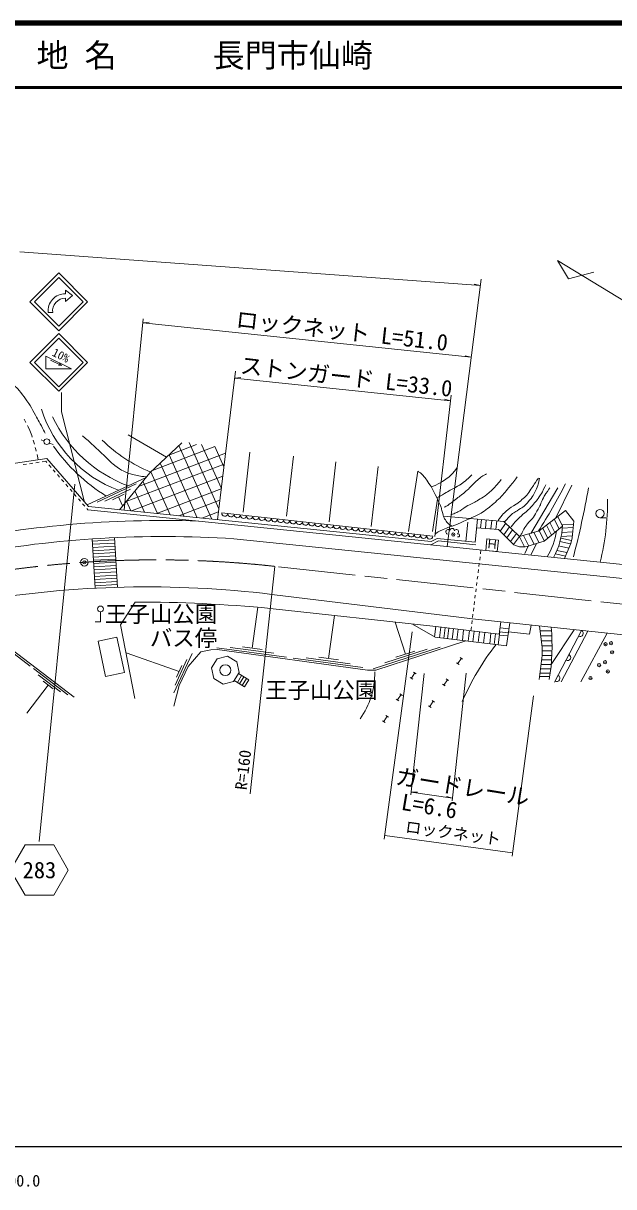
# Model space of a CAD drawing. Units: millimetres, scale not verified. Extents: x 40000 to 680000, y 20000 to 380000.
# Drawn here: x 368314 to 460361, y 198715 to 380000 of the extents above; entities that cross this region are included whole.
import ezdxf
from ezdxf.enums import TextEntityAlignment as Align

# ---------------------------------------------------------------- set-up
doc = ezdxf.new("R2010")
doc.units = ezdxf.units.MM
doc.header["$LTSCALE"] = 1000
doc.header["$PDMODE"] = 32
doc.header["$PDSIZE"] = 500
doc.linetypes.add('CHAIN', pattern=[18.5, 12, -1.5, 3.5, -1.5])
for name, color, linetype, lineweight in [('M-BGD', 7, 'Continuous', 13), ('M-BMK', 2, 'CHAIN', 13), ('M-STR-HTXT', 7, 'Continuous', 13), ('M-TTL', 2, 'Continuous', 140), ('M-TTL-BAND', 7, 'Continuous', 25), ('M-TTL-LINE', 7, 'Continuous', 50), ('M-TTL-TXT', 7, 'Continuous', 13), ('M-WORK', 1, 'Continuous', 13)]:
    doc.layers.add(name, color=color, linetype=linetype, lineweight=lineweight)
doc.styles.add('ＭＳ ゴシック', font='')
doc.styles.get('ＭＳ ゴシック').set_extended_font_data('MS Gothic')

msp = doc.modelspace()

# ---------------------------------------------------------------- linework, layer by layer
at = {"layer": 'M-BGD'}
for p, q in [((436608, 281059), (436060, 280223)), ((436407, 281191), (436809, 280927)), ((435859, 280354), (436261, 280091)), ((428618, 278062), (429022, 277802)), ((429361, 278773), (428820, 277932)), ((429159, 278903), (429563, 278643)), ((434423, 277707), (433875, 276871)), ((434223, 277839), (434624, 277575)), ((433674, 277002), (434076, 276739)), ((426463, 274691), (426866, 274432)), ((427206, 275402), (426664, 274561)), ((427004, 275532), (427407, 275272)), ((432238, 274355), (431690, 273518)), ((432038, 274486), (432439, 274223)), ((425050, 272031), (424509, 271190)), ((424848, 272161), (425252, 271902)), ((431489, 273650), (431891, 273387)), ((424307, 271320), (424710, 271061))]:
    msp.add_line(p, q, dxfattribs=at)
msp.add_circle((377851, 296015), 600, dxfattribs=at)
msp.add_point((377851, 296015), dxfattribs=at)
at = {"layer": 'M-BMK'}
msp.add_line((475224, 288037), (407516, 295380), dxfattribs=at)
msp.add_arc((389093, 128125), 168267, 83.71426, 99.81367, dxfattribs=at)
at = {"layer": 'M-STR-HTXT'}
for p, q in [((439575, 339158), (367755, 344399)), ((439698, 340127), (434411, 298473)), ((439575, 339158), (438614, 339364)), ((387013, 333945), (384044, 304123)), ((438153, 327954), (437199, 328191)), ((401402, 325818), (398601, 302635)), ((435025, 322078), (432447, 300030)), ((434918, 321169), (433964, 321405)), ((428926, 285176), (424591, 252892)), ((428745, 259774), (430793, 278661)), ((435184, 258869), (437338, 278729)), ((447877, 275208), (444521, 250216)), ((435227, 259264), (434282, 259533)), ((444593, 250752), (424662, 253428))]:
    msp.add_line(p, q, dxfattribs=at)
for points in [[(438153, 327954), (386952, 333339), (387932, 333421)], [(434918, 321169), (401268, 324707), (402248, 324790)], [(435227, 259264), (428788, 260169), (429770, 260218)]]:
    msp.add_lwpolyline(points, dxfattribs=at)
at = {"layer": 'M-TTL'}
msp.add_line((680000, 380000), (40000, 380000), dxfattribs=at)
at = {"layer": 'M-TTL-BAND'}
msp.add_line((40000, 205000), (579000, 205000), dxfattribs=at)
at = {"layer": 'M-TTL-LINE'}
msp.add_line((40000, 370000), (680000, 370000), dxfattribs=at)
at = {"layer": 'M-WORK'}
for p, q in [((374878, 338418), (374878, 337865)), ((374878, 338418), (376003, 337580)), ((376003, 337580), (374878, 336623)), ((374878, 337165), (374878, 336623)), ((372205, 334914), (372910, 334914)), ((372552, 327506), (374296, 326653)), ((374296, 326653), (373785, 326748)), ((374296, 326653), (373907, 326997)), ((368455, 318310), (368616, 318016)), ((368616, 318016), (368735, 317788)), ((368966, 317344), (369085, 317116)), ((369085, 317116), (369352, 316550)), ((369352, 316550), (369632, 315785)), ((369632, 315785), (369722, 315496)), ((384656, 315877), (390662, 312413)), ((369871, 315018), (369962, 314729)), ((369962, 314729), (370055, 314397)), ((370190, 313916), (370283, 313585)), ((371101, 315082), (371554, 314906)), ((372383, 314583), (372963, 314358)), ((398175, 314044), (388438, 310326)), ((395313, 314375), (390996, 312726)), ((397694, 302727), (392569, 314202)), ((398808, 304341), (394200, 314657)), ((399191, 307512), (396118, 314391)), ((399596, 310863), (398175, 314044)), ((370283, 313585), (370351, 313314)), ((370472, 312829), (370539, 312559)), ((370539, 312559), (370654, 311978)), ((399855, 313014), (386301, 307838)), ((395407, 302961), (391038, 312742)), ((403649, 313193), (402587, 303843)), ((410416, 312532), (409354, 303182)), ((368815, 311299), (368320, 311226)), ((369804, 311447), (369309, 311373)), ((370793, 311595), (370298, 311521)), ((371829, 311749), (371287, 311668)), ((371994, 311560), (371829, 311749)), ((372651, 310805), (372322, 311182)), ((373307, 310050), (372979, 310428)), ((399649, 311305), (384352, 305464)), ((391218, 303389), (388214, 310115)), ((393382, 303168), (389669, 311481)), ((417050, 311658), (415988, 302309)), ((423616, 310932), (422553, 301583)), ((428375, 300799), (429799, 310202)), ((376357, 308206), (370782, 252497)), ((373963, 309296), (373635, 309673)), ((374619, 308541), (374291, 308918)), ((387452, 309239), (378280, 304941)), ((379829, 305363), (385922, 308217)), ((399423, 309436), (385199, 304005)), ((389215, 303594), (386960, 308641)), ((375275, 307786), (374947, 308164)), ((375931, 307032), (375603, 307409)), ((376587, 306277), (376259, 306654)), ((381024, 305557), (385008, 307424)), ((382250, 305768), (384061, 306616)), ((387204, 303800), (385718, 307128)), ((399183, 307445), (389124, 303604)), ((451636, 307635), (447433, 300521)), ((453819, 308024), (451260, 302852)), ((377244, 305523), (376916, 305900)), ((377900, 304768), (377572, 305145)), ((431907, 299229), (378497, 304690)), ((383156, 306192), (383808, 304800)), ((385066, 304019), (384396, 305517)), ((398970, 305687), (392587, 303249)), ((432129, 300793), (432893, 305832)), ((378393, 304201), (378228, 304391)), ((575561, 284041), (378393, 304201)), ((398752, 303881), (396145, 302886)), ((432175, 300061), (399249, 303717)), ((439145, 302746), (438755, 299124)), ((451623, 303135), (452366, 301649)), ((458218, 302962), (459125, 302962)), ((437640, 302279), (437316, 299271)), ((439744, 302692), (439600, 301352)), ((440491, 302625), (440346, 301285)), ((441368, 302546), (441224, 301206)), ((442113, 302480), (441969, 301139)), ((443549, 302085), (442638, 300847)), ((444118, 301528), (443207, 300290)), ((444601, 301055), (443690, 299817)), ((449301, 301325), (450090, 299745)), ((449902, 301794), (450682, 300234)), ((450421, 302199), (451192, 300656)), ((451099, 302727), (451858, 301206)), ((454030, 301410), (452343, 301312)), ((454076, 301929), (452374, 301829)), ((379508, 291970), (379059, 299659)), ((379079, 299313), (382553, 299516)), ((382533, 299855), (382986, 292110)), ((575338, 281854), (401136, 299666)), ((445187, 300481), (444276, 299243)), ((445662, 300016), (444751, 298779)), ((445650, 300001), (446446, 298409)), ((446279, 300192), (447101, 298548)), ((447124, 300433), (447933, 298815)), ((447920, 300660), (448719, 299061)), ((448752, 300897), (449550, 299299)), ((453639, 298880), (451981, 299250)), ((453775, 299391), (452109, 299763)), ((453914, 300155), (452169, 300053)), ((453970, 300771), (452273, 300672)), ((379108, 298814), (382582, 299017)), ((379137, 298314), (382611, 298518)), ((379166, 297815), (382640, 298018)), ((379196, 297316), (382670, 297519)), ((439660, 297936), (439586, 297345)), ((447043, 298529), (446501, 297381)), ((448297, 298930), (447452, 297140)), ((452826, 296966), (451258, 297317)), ((453060, 297517), (451504, 297864)), ((453358, 298218), (451773, 298573)), ((379225, 296817), (382699, 297020)), ((379254, 296318), (382728, 296521)), ((379283, 295819), (382757, 296022)), ((379312, 295320), (382786, 295523)), ((439401, 295857), (439339, 295360)), ((439525, 296849), (439463, 296353)), ((379342, 294820), (382816, 295024)), ((379371, 294321), (382845, 294524)), ((379400, 293822), (382874, 294025)), ((403671, 259926), (407516, 295380)), ((439154, 293872), (439092, 293376)), ((439277, 294864), (439216, 294368)), ((379429, 293323), (382903, 293526)), ((379458, 292824), (382932, 293027)), ((379488, 292325), (382962, 292528)), ((438907, 291887), (438845, 291391)), ((439030, 292880), (438968, 292383)), ((438324, 287206), (407042, 291012)), ((438783, 290895), (438721, 290399)), ((376226, 274975), (357493, 289277)), ((380361, 288288), (380361, 286728)), ((404021, 282619), (404883, 288999)), ((432612, 285997), (406805, 288822)), ((438536, 288910), (438474, 288414)), ((438659, 289903), (438598, 289406)), ((379499, 286728), (380361, 286728)), ((415902, 281002), (416812, 287726)), ((427884, 281708), (426275, 286691)), ((438289, 286926), (438227, 286429)), ((438324, 287206), (574397, 272629)), ((438412, 287918), (438350, 287422)), ((432420, 284389), (432612, 285997)), ((433211, 284243), (433410, 285901)), ((433887, 284162), (434085, 285821)), ((434456, 284094), (434654, 285753)), ((435168, 284009), (435366, 285668)), ((435910, 283920), (436109, 285579)), ((436768, 283817), (436966, 285476)), ((437661, 283711), (437860, 285370)), ((438165, 285933), (438091, 285342)), ((438421, 283620), (438620, 285279)), ((439235, 283523), (439434, 285181)), ((440060, 283424), (440258, 285083)), ((441020, 283309), (441218, 284968)), ((441711, 283227), (441910, 284885)), ((442339, 283149), (442583, 285190)), ((442521, 284672), (443847, 284530)), ((442544, 285194), (443924, 285046)), ((442637, 285817), (444017, 285669)), ((448899, 285328), (450655, 285328)), ((454202, 285505), (450615, 280107)), ((451145, 277321), (455335, 285383)), ((456347, 285275), (452166, 277397)), ((455248, 277382), (459326, 284956)), ((364037, 283928), (369389, 279851)), ((405551, 282412), (402491, 282825)), ((448998, 284559), (450703, 284559)), ((449100, 283769), (450732, 283769)), ((449197, 283007), (450742, 283007)), ((392604, 279014), (384349, 281907)), ((394624, 281784), (391781, 275686)), ((409374, 281229), (398490, 282700)), ((407399, 281829), (400554, 282754)), ((421256, 279612), (410372, 281084)), ((419281, 280212), (412435, 281138)), ((417432, 280795), (414372, 281209)), ((433313, 282768), (422861, 279392)), ((431272, 282456), (424699, 280333)), ((429353, 282183), (426415, 281234)), ((449228, 282202), (450733, 282202)), ((449228, 281469), (450707, 281469)), ((369912, 279444), (375264, 275366)), ((393833, 280868), (391974, 276881)), ((393027, 279920), (392182, 278108)), ((448968, 279422), (450546, 279422)), ((449055, 280106), (450614, 280106)), ((449142, 280795), (450669, 280795)), ((370638, 278476), (374138, 275809)), ((371393, 277486), (372984, 276274)), ((401207, 277591), (402811, 276596)), ((402360, 278376), (401688, 277292)), ((401879, 278674), (403483, 277680)), ((402681, 278177), (402009, 277093)), ((403132, 277898), (402460, 276814)), ((403483, 277680), (402811, 276596)), ((448818, 278240), (450392, 278240)), ((448878, 278716), (450459, 278716)), ((372188, 276880), (368861, 272512))]:
    msp.add_line(p, q, dxfattribs=at)
for points in [[(478615, 326632), (451596, 343050), (453307, 340157), (457281, 341209)], [(374286, 322448), (374286, 319447), (377882, 305397)], [(393008, 314614), (388027, 309940), (383313, 304198)], [(378497, 304690), (371987, 312177), (362192, 310715), (352540, 304383)], [(452673, 296606), (453666, 298944), (453885, 299838), (454121, 302418), (452823, 304071), (448752, 300897), (445662, 300016), (443250, 302377), (433819, 303224)], [(444788, 298742), (442377, 301103), (439000, 301406)], [(447180, 298576), (448653, 299043), (449527, 299280), (452365, 301625)], [(431866, 298733), (433023, 299357), (438883, 298758)], [(438755, 299124), (432835, 299729), (431907, 299229)], [(385732, 274789), (383498, 286287), (385779, 289819)], [(444154, 286581), (443618, 282999), (432532, 284324), (428967, 286396)], [(442773, 286729), (442487, 284816), (432612, 285997)], [(443942, 285169), (447232, 284838), (447476, 286225)], [(448802, 286083), (449228, 282773), (449228, 281469), (448755, 277747)], [(391808, 273603), (392633, 276813), (394016, 279764), (396009, 282053), (397574, 282370), (398549, 282404), (421985, 279215), (423266, 279215), (437295, 283755)]]:
    msp.add_lwpolyline(points, dxfattribs=at)
for points in [[(369335, 336597), (373835, 341097), (378335, 336597), (373835, 332097)], [(370042, 336597), (373835, 340390), (377628, 336597), (373835, 332804)], [(378335, 327151), (373835, 331651), (369335, 327151), (373835, 322651)], [(377628, 327151), (373835, 330944), (370042, 327151), (373835, 323358)], [(371835, 328151), (375835, 326151), (371835, 326151)], [(440592, 299651), (442382, 299467), (442199, 297677), (440408, 297860)], [(379969, 283699), (382919, 284326), (384081, 278861), (381131, 278234)], [(401987, 278849), (401602, 280492), (400168, 281381), (398525, 280995), (397637, 279562), (398022, 277919), (399456, 277030), (401098, 277416)], [(375338, 248065), (373088, 251962), (368588, 251962), (366338, 248065), (368588, 244168), (373088, 244168)]]:
    msp.add_lwpolyline(points, close=True, dxfattribs=at)
for centre, radius in [((371993, 314808), 450), ((458218, 303610), 648), ((380361, 288738), 450), ((399812, 279205), 850)]:
    msp.add_circle(centre, radius, dxfattribs=at)
for centre, radius, start, end in [((374870, 335186), 2679, 89.82588, 185.80957), ((374870, 335186), 1979, 89.76429, 187.87579), ((390227, 325981), 20041, 197.73096, 249.34966), ((392121, 327946), 21365, 205.64993, 249.54451), ((395571, 329714), 27406, 214.67962, 238.5296), ((396845, 331445), 23057, 225.26915, 247.91362), ((429648, 315115), 7665, 287.00327, 325.63458), ((388152, 340394), 72223, 326.80249, 333.58014), ((305596, 335205), 153353, 345.52731, 349.62897), ((421055, 305314), 38331, 345.99281, 0.76865), ((399733, 303663), 487, 173.66323, 353.66323), ((400702, 303556), 487, 173.66323, 353.66323), ((401670, 303448), 487, 173.66323, 353.66323), ((402638, 303341), 487, 173.66323, 353.66323), ((403607, 303233), 487, 173.66323, 353.66323), ((404575, 303126), 487, 173.66323, 353.66323), ((405544, 303018), 487, 173.66323, 353.66323), ((406512, 302911), 487, 173.66323, 353.66323), ((407480, 302803), 487, 173.66323, 353.66323), ((408449, 302695), 487, 173.66323, 353.66323), ((390149, 134382), 168148, 88.14549, 101.91201), ((409417, 302588), 487, 173.66323, 353.66323), ((410386, 302480), 487, 173.66323, 353.66323), ((411354, 302373), 487, 173.66323, 353.66323), ((412322, 302265), 487, 173.66323, 353.66323), ((413291, 302158), 487, 173.66323, 353.66323), ((414259, 302050), 487, 173.66323, 353.66323), ((415228, 301943), 487, 173.66323, 353.66323), ((416196, 301835), 487, 173.66323, 353.66323), ((417165, 301728), 487, 173.66323, 353.66323), ((418133, 301620), 487, 173.66323, 353.66323), ((419101, 301513), 487, 173.66323, 353.66323), ((420070, 301405), 487, 173.66323, 353.66323), ((421038, 301297), 487, 173.66323, 353.66323), ((422007, 301190), 487, 173.66323, 353.66323), ((422975, 301082), 487, 173.66323, 353.66323), ((423943, 300975), 487, 173.66323, 353.66323), ((434551, 300749), 360, 42.09889, 254.02396), ((435172, 300931), 360, 0.28417, 170.43108), ((435834, 300767), 344, 294.41096, 151.28089), ((441076, 302229), 11304, 331.1779, 357.97466), ((390149, 134382), 165648, 86.19712, 100.5457), ((424912, 300867), 487, 173.66323, 353.66323), ((425880, 300760), 487, 173.66323, 353.66323), ((426849, 300652), 487, 173.66323, 353.66323), ((427817, 300545), 487, 173.66323, 353.66323), ((428785, 300437), 487, 173.66323, 353.66323), ((429754, 300330), 487, 173.66323, 353.66323), ((430722, 300222), 487, 173.66323, 353.66323), ((431691, 300114), 487, 173.66323, 353.66323), ((436083, 300220), 257, 257.84591, 114.71584), ((440920, 302386), 10610, 328.738, 351.63152), ((446168, 301320), 2924, 241.85127, 290.24734), ((387708, 131598), 160582, 83.08475, 99.53406), ((386145, 75302), 214517, 84.47342, 90.09791), ((418687, 282967), 32055, 350.64142, 5.23126), ((455105, 284940), 500, 242.54008, 62.54008), ((473791, 258287), 40368, 141.90994, 156.56793), ((453157, 281192), 500, 242.54008, 62.54008), ((410758, 278790), 12362, 324.53265, 0.59783), ((451465, 277935), 500, 242.54008, 62.54008)]:
    msp.add_arc(centre, radius, start, end, dxfattribs=at)
for points, knots in [([(371733, 316134), (371502, 316587), (370783, 317933), (370535, 318377), (370243, 318901), (369370, 320477), (369035, 320974), (368715, 321448), (367665, 322813), (367267, 323224), (366979, 323521), (365981, 324268), (365631, 324489), (365287, 324705), (364197, 325271), (363810, 325399), (363456, 325517), (362343, 325669), (361972, 325703), (361676, 325730), (360784, 325723), (360488, 325703), (360218, 325684), (359415, 325571), (359153, 325507), (358906, 325446), (358185, 325187), (357955, 325079), (357635, 324927), (356708, 324406), (356413, 324211), (355823, 323822), (354095, 322592), (353533, 322164), (352966, 321733), (351298, 320397), (350768, 319921), (350362, 319555), (349223, 318375), (348863, 317964), (348524, 317578), (347568, 316365), (347277, 315941), (346780, 315216), (345394, 312971), (344926, 312227), (344649, 311787), (343840, 310455), (343553, 310023), (343377, 309759), (342804, 309001), (342613, 308748), (342445, 308525), (341939, 307854), (341758, 307640), (341598, 307451), (341099, 306901), (340915, 306737), (340721, 306564), (340345, 306247), (339947, 305918)], [0, 0, 0, 0, 1, 1, 1, 2, 2, 2, 3, 3, 3, 4, 4, 4, 5, 5, 5, 6, 6, 6, 7, 7, 7, 8, 8, 8, 9, 9, 9, 10, 10, 10, 11, 11, 11, 12, 12, 12, 13, 13, 13, 14, 14, 14, 15, 15, 15, 16, 16, 16, 17, 17, 17, 18, 18, 18, 19, 19, 19, 20, 20, 20, 20]), ([(377554, 315707), (377822, 315487), (378610, 314808), (378867, 314574), (379220, 314253), (380255, 313264), (380602, 312936), (380939, 312616), (381932, 311634), (382288, 311334), (382541, 311121), (383353, 310544), (383637, 310375), (383856, 310245), (384554, 309932), (384794, 309845), (384999, 309770), (385640, 309616), (385854, 309568), (386038, 309527), (386594, 309419), (386781, 309399), (386929, 309384), (387232, 309354), (387529, 309334)], [0, 0, 0, 0, 1, 1, 1, 2, 2, 2, 3, 3, 3, 4, 4, 4, 5, 5, 5, 6, 6, 6, 7, 7, 7, 8, 8, 8, 8]), ([(435192, 301655), (435022, 301736), (434835, 301833), (434755, 301886), (434659, 301949), (434405, 302192), (434334, 302283), (434235, 302408), (433978, 302813), (433912, 302958), (433841, 303116), (433703, 303618), (433656, 303785), (433621, 303912), (433538, 304298), (433500, 304424), (433468, 304532), (433355, 304851), (433307, 304954), (433075, 305453), (432369, 306948), (432102, 307430), (431901, 307792), (431219, 308834), (430972, 309167), (430843, 309339), (430400, 309811), (430230, 309942), (430151, 310004), (429976, 310107), (429799, 310202)], [0, 0, 0, 0, 1, 1, 1, 2, 2, 2, 3, 3, 3, 4, 4, 4, 5, 5, 5, 6, 6, 6, 7, 7, 7, 8, 8, 8, 9, 9, 9, 10, 10, 10, 10]), ([(445308, 309309), (445100, 309027), (444459, 308195), (444240, 307922), (443993, 307614), (443249, 306689), (442975, 306404), (442661, 306077), (441656, 305157), (441306, 304869), (440960, 304585), (439886, 303774), (439497, 303552), (439023, 303281), (437512, 302646), (437016, 302420), (436789, 302316), (436114, 301994), (435883, 301902), (435612, 301793), (434778, 301517), (434504, 301415), (434314, 301345), (433748, 301126), (433564, 301042), (433417, 300974), (432982, 300754), (432853, 300657), (432756, 300583), (432632, 300486), (432488, 300373)], [0, 0, 0, 0, 1, 1, 1, 2, 2, 2, 3, 3, 3, 4, 4, 4, 5, 5, 5, 6, 6, 6, 7, 7, 7, 8, 8, 8, 9, 9, 9, 10, 10, 10, 10]), ([(438254, 309624), (438110, 309469), (437646, 309035), (437483, 308901), (437256, 308716), (436550, 308190), (436302, 308034), (436023, 307857), (435143, 307403), (434857, 307239), (434461, 307011), (433540, 306471), (432797, 306033)], [0, 0, 0, 0, 1, 1, 1, 2, 2, 2, 3, 3, 3, 4, 4, 4, 4]), ([(440552, 309789), (440393, 309722), (439937, 309473), (439794, 309376), (439653, 309279), (439267, 308940), (439141, 308825), (438950, 308653), (438392, 308120), (438208, 307941), (438075, 307811), (437697, 307400), (437557, 307278), (437330, 307079), (436611, 306526), (436373, 306339), (436094, 306118), (435256, 305454), (434974, 305235), (434878, 305161), (434587, 304935), (434481, 304874), (434368, 304809), (434142, 304698), (433909, 304584)], [0, 0, 0, 0, 1, 1, 1, 2, 2, 2, 3, 3, 3, 4, 4, 4, 5, 5, 5, 6, 6, 6, 7, 7, 7, 8, 8, 8, 8]), ([(442812, 308890), (442578, 308585), (441818, 307713), (441547, 307440), (441318, 307209), (440580, 306568), (440316, 306378), (440011, 306158), (439041, 305584), (438714, 305399), (438504, 305281), (437843, 304982), (437635, 304860), (437380, 304711), (436655, 304203), (436404, 304050), (436277, 303974), (435880, 303775), (435746, 303713), (435590, 303641), (435330, 303523), (435035, 303389)], [0, 0, 0, 0, 1, 1, 1, 2, 2, 2, 3, 3, 3, 4, 4, 4, 5, 5, 5, 6, 6, 6, 7, 7, 7, 7]), ([(442399, 302603), (442531, 302803), (442980, 303368), (443146, 303542), (443324, 303729), (443903, 304243), (444110, 304397), (444355, 304581), (445154, 305044), (445399, 305229), (445671, 305435), (446460, 306094), (446687, 306349), (446951, 306645), (447608, 307637), (447832, 307963), (447986, 308188), (448323, 308690), (448618, 309135)], [0, 0, 0, 0, 1, 1, 1, 2, 2, 2, 3, 3, 3, 4, 4, 4, 5, 5, 5, 6, 6, 6, 6]), ([(443348, 302282), (443437, 302404), (443726, 302754), (443828, 302865), (443951, 302998), (444335, 303385), (444473, 303502), (444589, 303599), (444966, 303851), (445093, 303932), (445281, 304052), (445865, 304382), (446048, 304509), (446187, 304605), (446586, 304924), (446702, 305047), (446909, 305269), (447483, 305977), (447657, 306226), (447792, 306419), (448139, 307036), (448242, 307248), (448327, 307424), (448544, 307971), (448595, 308160), (448645, 308345), (448735, 308782), (448800, 309138)], [0, 0, 0, 0, 1, 1, 1, 2, 2, 2, 3, 3, 3, 4, 4, 4, 5, 5, 5, 6, 6, 6, 7, 7, 7, 8, 8, 8, 9, 9, 9, 9]), ([(449756, 308066), (449637, 307790), (449234, 306984), (449085, 306724), (448965, 306515), (448562, 305915), (448414, 305726), (448198, 305451), (447512, 304657), (447266, 304409), (447069, 304210), (446412, 303683), (446206, 303494), (445981, 303288), (445313, 302661), (445110, 302434), (444953, 302258), (444645, 301886), (444350, 301519)], [0, 0, 0, 0, 1, 1, 1, 2, 2, 2, 3, 3, 3, 4, 4, 4, 5, 5, 5, 6, 6, 6, 6]), ([(450414, 307621), (450249, 307402), (449785, 306722), (449641, 306488), (449538, 306321), (449267, 305799), (449183, 305621), (449108, 305461), (448924, 304961), (448846, 304802), (448741, 304587), (448388, 303961), (448268, 303754), (448159, 303568), (447833, 303009), (447702, 302839), (447605, 302714), (447242, 302405), (447137, 302287), (447061, 302202), (446864, 301923), (446799, 301829), (446685, 301663), (446347, 301160), (446245, 300986), (446176, 300868), (446015, 300489), (445944, 300372), (445897, 300294), (445743, 300057), (445662, 300016)], [0, 0, 0, 0, 1, 1, 1, 2, 2, 2, 3, 3, 3, 4, 4, 4, 5, 5, 5, 6, 6, 6, 7, 7, 7, 8, 8, 8, 9, 9, 9, 10, 10, 10, 10])]:
    msp.add_open_spline(points, degree=3, knots=knots, dxfattribs=at)
msp.add_open_spline([(442359, 302539), (442370, 302558), (442384, 302579), (442399, 302603)], degree=3, dxfattribs=at)
for p in [(435348, 300332), (459091, 283253), (459934, 283397), (460102, 281988), (458074, 279998), (459001, 280437), (459440, 279003), (456742, 277974)]:
    msp.add_point(p, dxfattribs=at)

# ---------------------------------------------------------------- texts
at = {"layer": 'M-STR-HTXT', "style": 'ＭＳ ゴシック'}
for s, height, rotation, p in [('ロックネット L=51.0', 2566, 353.6, (401263, 331886)), ('ストンガード L=33.0', 2566, 353.6, (401948, 324721)), ('ガードレール', 2566, 350.6, (426129, 260737)), ('L=6.6', 2566, 350.6, (426986, 256707)), ('ロックネット', 1833, 352.293, (427701, 253395))]:
    msp.add_text(s, height=height, rotation=rotation, dxfattribs=at).set_placement(p, align=Align.BOTTOM_LEFT)
for s, p in [('王子山公園', (381049, 285899)), ('\u3000\u3000バス停', (381049, 282156)), ('王子山公園', (406010, 274058))]:
    msp.add_text(s, height=2566, dxfattribs=at).set_placement(p, align=Align.BOTTOM_LEFT)
at = {"layer": 'M-TTL-BAND', "style": 'ＭＳ ゴシック'}
msp.add_text('300.0', height=1833, dxfattribs=at).set_placement((367844, 198195), align=Align.BOTTOM_CENTER)
at = {"layer": 'M-TTL-TXT', "style": 'ＭＳ ゴシック'}
msp.add_text('地 名      長門市仙崎', height=3666, dxfattribs=at).set_placement((370380, 375000), align=Align.MIDDLE_LEFT)
at = {"layer": 'M-WORK', "style": 'ＭＳ ゴシック'}
for s, height, rotation, p in [('10%', 1320, 333.773, (372521, 327903)), ('Ｈ', 1320, 354.162, (440408, 297860)), ('R=160', 1833, 83.298, (403676, 260404))]:
    msp.add_text(s, height=height, rotation=rotation, dxfattribs=at).set_placement(p, align=Align.BOTTOM_LEFT)
msp.add_text('283', height=2566, dxfattribs=at).set_placement((370838, 248065), align=Align.MIDDLE_CENTER)

doc.saveas('drawing.dxf')
